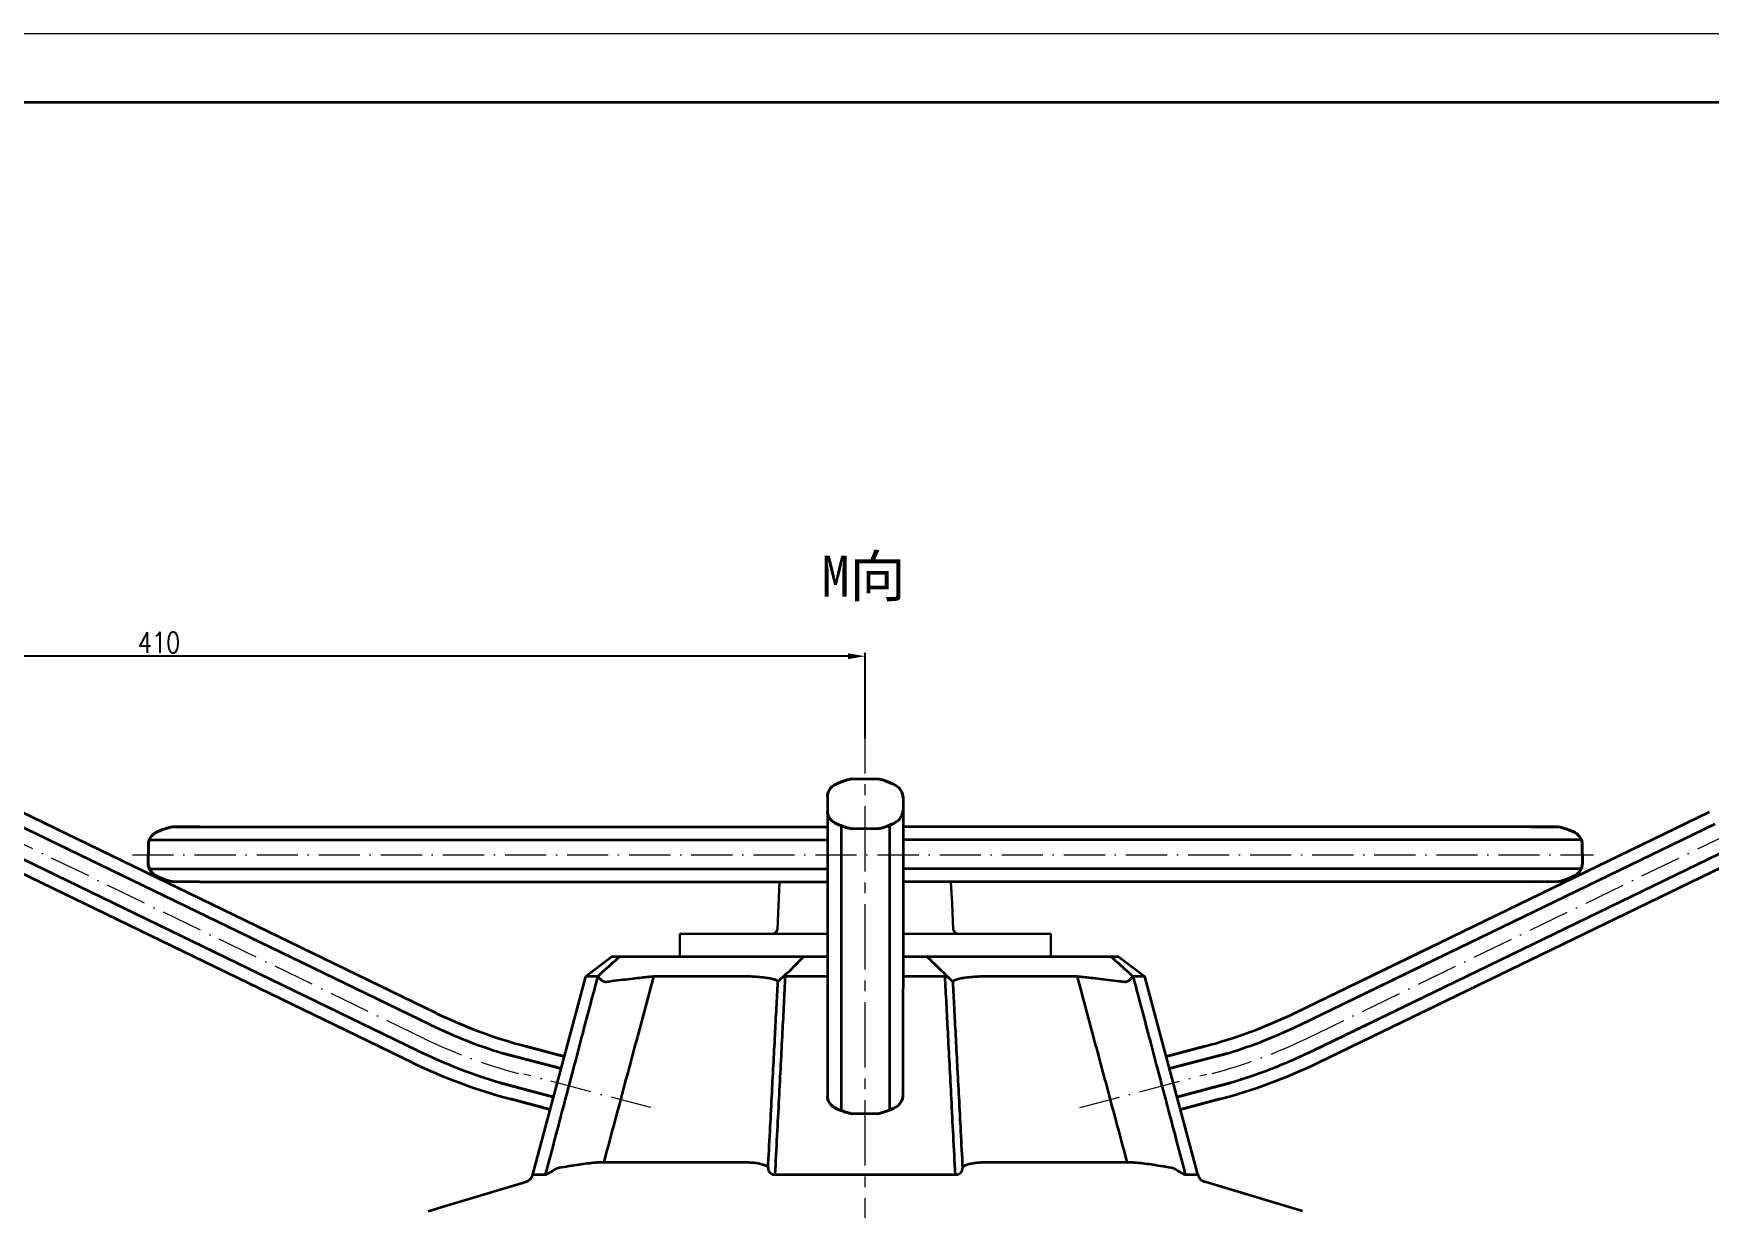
# Model space of a CAD drawing. Extents: x -12012 to 8795, y -497 to 32605.
# Drawn here: x -10494.3 to -10005.8, y 32262.3 to 32604.8 of the extents above; entities that cross this region are included whole.
import ezdxf

# ---------------------------------------------------------------- set-up
doc = ezdxf.new("R2010")
doc.units = 0
doc.header["$MEASUREMENT"] = 0
doc.linetypes.add('ACAD_ISO10W100', pattern=[18, 12, -3, 0, -3])
doc.linetypes.add('CENTER2', pattern=[28.575, 19.05, -3.175, 3.175, -3.175])
doc.layers.get('0').update_dxf_attribs({"linetype": 'CONTINUOUS', "lineweight": 35})
doc.layers.get('DEFPOINTS').update_dxf_attribs({"linetype": 'CONTINUOUS'})
for name, color, linetype, lineweight in [('1-中心线', 7, 'ACAD_ISO10W100', 9), ('1CEN', 4, 'CENTER2', 9), ('CU', 7, 'CONTINUOUS', 30), ('尺寸线', 3, 'CONTINUOUS', 15), ('标注', 3, 'CONTINUOUS', 13), ('粗实线', 7, 'CONTINUOUS', 40), ('细实线', 3, 'CONTINUOUS', 13)]:
    doc.layers.add(name, color=color, linetype=linetype, lineweight=lineweight)
doc.styles.add('01', font='txt.shx')
doc.styles.add('STYLE1', font='txt.shx', dxfattribs={"width": 0.8, "height": 3, "bigfont": 'hzdx.shx'})
doc.dimstyles.new('工程标注', dxfattribs={"dimtxt": 6, "dimasz": 5, "dimexe": 1, "dimexo": 0, "dimgap": 1, "dimtad": 1, "dimdec": 0, "dimdsep": 46, "dimtxsty": 'STYLE1', "dimcen": 1, "dimclrd": 256, "dimclrt": 256, "dimadec": 0, "dimazin": 2, "dimtfac": 1, "dimtdec": 0, "dimtmove": 0, "dimatfit": 3, "dimfxl": 0, "dimtolj": 1, "dimarcsym": 0})

# ---------------------------------------------------------------- blocks, each defined once
blk = doc.blocks.new('*D368')
at = {"layer": 'DEFPOINTS', "color": 0, "ltscale": 10, "transparency": 16777216}
for p in [(-10663.64, 32423.26), (-10251.87, 32399.23), (-10663.64, 32380.02)]:
    blk.add_point(p, dxfattribs=at)
at = {"layer": '尺寸线', "color": 0, "lineweight": -2, "ltscale": 10, "transparency": 16777216}
for p, q in [((-10663.64, 32380.02), (-10663.64, 32424.26)), ((-10251.87, 32399.23), (-10251.87, 32424.26))]:
    blk.add_line(p, q, dxfattribs=at)
at = {"layer": '尺寸线', "lineweight": -2, "ltscale": 10, "transparency": 16777216}
blk.add_line((-10256.87, 32423.26), (-10658.64, 32423.26), dxfattribs=at)
at = {"layer": '尺寸线', "ltscale": 10, "transparency": 16777216}
for points in [[(-10658.64, 32424.1), (-10658.64, 32422.43), (-10663.64, 32423.26)], [(-10256.87, 32424.1), (-10256.87, 32422.43), (-10251.87, 32423.26)]]:
    blk.add_solid(points, dxfattribs=at)
at = {"layer": '尺寸线', "ltscale": 10, "transparency": 16777216, "insert": (-10457.75, 32427.26), "char_height": 3, "attachment_point": 5, "style": 'STYLE1'}
blk.add_mtext('\\A1;{\\H2x;410}', dxfattribs=at)
blk = doc.blocks.new('*D369')
at = {"layer": 'DEFPOINTS', "color": 0, "ltscale": 10, "transparency": 16777216}
for p in [(-10659.61, 32387.47), (-10705.92, 31841.89), (-10351.37, 31841.89)]:
    blk.add_point(p, dxfattribs=at)
at = {"layer": '尺寸线', "color": 0, "lineweight": -2, "ltscale": 10, "transparency": 16777216}
for p, q in [((-10659.61, 32387.47), (-10706.92, 32387.47)), ((-10351.37, 31841.89), (-10706.92, 31841.89))]:
    blk.add_line(p, q, dxfattribs=at)
at = {"layer": '尺寸线', "lineweight": -2, "ltscale": 10, "transparency": 16777216}
blk.add_line((-10705.92, 32382.47), (-10705.92, 31846.89), dxfattribs=at)
at = {"layer": '尺寸线', "ltscale": 10, "transparency": 16777216}
for points in [[(-10706.76, 32382.47), (-10705.09, 32382.47), (-10705.92, 32387.47)], [(-10706.76, 31846.89), (-10705.09, 31846.89), (-10705.92, 31841.89)]]:
    blk.add_solid(points, dxfattribs=at)
at = {"layer": '尺寸线', "ltscale": 10, "transparency": 16777216, "insert": (-10709.92, 32114.68), "char_height": 3, "attachment_point": 5, "rotation": 90, "style": 'STYLE1'}
blk.add_mtext('\\A1;{\\H2x;546}', dxfattribs=at)
blk = doc.blocks.new('*D370')
at = {"layer": 'DEFPOINTS', "color": 0, "ltscale": 10, "transparency": 16777216}
for p in [(-10683.27, 32387.47), (-10671.63, 32387.47), (-10382.37, 32243.57)]:
    blk.add_point(p, dxfattribs=at)
at = {"layer": '尺寸线', "color": 0, "lineweight": -2, "ltscale": 10, "transparency": 16777216}
for p, q in [((-10671.63, 32387.47), (-10684.27, 32387.47)), ((-10382.37, 32243.57), (-10684.27, 32243.57))]:
    blk.add_line(p, q, dxfattribs=at)
at = {"layer": '尺寸线', "lineweight": -2, "ltscale": 10, "transparency": 16777216}
blk.add_line((-10683.27, 32248.57), (-10683.27, 32382.47), dxfattribs=at)
at = {"layer": '尺寸线', "ltscale": 10, "transparency": 16777216}
for points in [[(-10684.1, 32382.47), (-10682.43, 32382.47), (-10683.27, 32387.47)], [(-10684.1, 32248.57), (-10682.43, 32248.57), (-10683.27, 32243.57)]]:
    blk.add_solid(points, dxfattribs=at)
at = {"layer": '尺寸线', "ltscale": 10, "transparency": 16777216, "insert": (-10687.27, 32315.52), "char_height": 3, "attachment_point": 5, "rotation": 90, "style": 'STYLE1'}
blk.add_mtext('\\A1;{\\H2x;144}', dxfattribs=at)

msp = doc.modelspace()

# ---------------------------------------------------------------- linework, layer by layer
for p, q in [((-11987.148, 32584.797), (-9654.148, 32584.797)), ((-10262.919, 32382.268), (-10262.919, 32357.484)), ((-10240.819, 32382.268), (-10240.819, 32357.484)), ((-10376.955, 32319.219), (-10497.951, 32377.859)), ((-10126.781, 32319.219), (-10005.786, 32377.859)), ((-10378.611, 32315.802), (-10499.608, 32374.44)), ((-10445.812, 32373.484), (-10262.919, 32373.484)), ((-10258.919, 32373.843), (-10258.919, 32357.484)), ((-10244.819, 32373.985), (-10244.819, 32357.484)), ((-10057.925, 32373.484), (-10240.817, 32373.484)), ((-10125.125, 32315.802), (-10004.128, 32374.44)), ((-10382.277, 32308.238), (-10504.173, 32367.315)), ((-10460.607, 32369.686), (-10262.919, 32369.686)), ((-10043.129, 32369.686), (-10240.817, 32369.686)), ((-10121.46, 32308.238), (-9999.564, 32367.315)), ((-10383.933, 32304.821), (-10504.929, 32363.461)), ((-10119.803, 32304.821), (-9998.808, 32363.461)), ((-10460.573, 32361.282), (-10262.919, 32361.282)), ((-10445.903, 32357.484), (-10262.919, 32357.484)), ((-10262.919, 32357.484), (-10262.919, 32295.129)), ((-10258.919, 32357.484), (-10258.919, 32290.789)), ((-10244.819, 32357.484), (-10244.819, 32290.931)), ((-10240.819, 32357.484), (-10240.92, 32295.342)), ((-10043.164, 32361.282), (-10240.817, 32361.282)), ((-10057.834, 32357.484), (-10240.817, 32357.484)), ((-10126.783, 32319.219), (-10083.847, 32340.028)), ((-10125.127, 32315.802), (-10082.679, 32336.373)), ((-10121.461, 32308.238), (-10082.553, 32327.095)), ((-10119.805, 32304.821), (-10083.463, 32322.434))]:
    msp.add_line(p, q)
at = {"color": 7, "linetype": 'Continuous'}
for p, q in [((-10325.754, 32335.661), (-10333.315, 32329.859)), ((-10262.919, 32335.661), (-10325.754, 32335.661)), ((-10269.905, 32335.648), (-10269.893, 32335.661)), ((-10177.984, 32335.661), (-10240.854, 32335.661)), ((-10233.845, 32335.661), (-10233.833, 32335.648)), ((-10177.984, 32335.661), (-10170.423, 32329.859)), ((-10348.784, 32272.128), (-10333.315, 32329.859)), ((-10329.921, 32329.859), (-10333.315, 32329.859)), ((-10285.211, 32329.859), (-10313.601, 32329.859)), ((-10277.339, 32328.273), (-10277.356, 32328.273)), ((-10262.919, 32329.859), (-10275.135, 32329.859)), ((-10228.603, 32329.859), (-10240.864, 32329.859)), ((-10226.382, 32328.273), (-10226.399, 32328.273)), ((-10190.137, 32329.859), (-10218.527, 32329.859)), ((-10170.423, 32329.859), (-10173.817, 32329.859)), ((-10154.954, 32272.128), (-10170.423, 32329.859)), ((-10328.116, 32275.787), (-10288.637, 32275.787)), ((-10215.101, 32275.787), (-10175.622, 32275.787)), ((-10374.534, 32262.956), (-10350.826, 32270.028)), ((-10348.784, 32272.128), (-10345.157, 32272.128)), ((-10278.134, 32272.128), (-10225.604, 32272.128)), ((-10158.581, 32272.128), (-10154.954, 32272.128)), ((-10124.41, 32261.526), (-10152.912, 32270.028)), ((-10379.328, 32261.526), (-10374.534, 32262.956))]:
    msp.add_line(p, q, dxfattribs=at)
for centre, radius, start, end in [((-10314.153, 32448.803), 144, 244.14308, 255.21025), ((-10189.585, 32448.803), 144, 284.78975, 295.85692), ((-10189.584, 32448.803), 144, 284.78975, 295.85692), ((-10314.153, 32448.803), 147.797, 244.14308, 252.84106), ((-10189.585, 32448.803), 147.797, 287.15894, 295.85692), ((-10189.584, 32448.803), 147.797, 287.15894, 295.85692), ((-10314.153, 32448.803), 160, 244.14308, 255.21025), ((-10314.153, 32448.803), 156.203, 244.14308, 255.21025), ((-10314.153, 32448.803), 156.203, 244.14308, 255.21025), ((-10189.585, 32448.803), 156.203, 284.78975, 295.85692), ((-10189.585, 32448.803), 156.203, 284.78975, 295.85692), ((-10189.584, 32448.803), 156.203, 284.78975, 295.85692), ((-10189.584, 32448.803), 156.203, 284.78975, 295.85692), ((-10189.585, 32448.803), 160, 284.78975, 295.85692), ((-10189.584, 32448.803), 160, 284.78975, 295.85692)]:
    msp.add_arc(centre, radius, start, end)
for centre, start, end in [((-10351.684, 32272.906), 286.60999, 345), ((-10152.054, 32272.906), 195, 253.39001)]:
    msp.add_arc(centre, 3.003, start, end, dxfattribs=at)
for points, start_tangent, end_tangent in [([(-10329.921, 32329.859), (-10328.357, 32331.304), (-10323.522, 32335.661)], (0.7323042, 0.6809777), (0.7486985, 0.6629107)), ([(-10276.678, 32329.071), (-10275.431, 32330.174), (-10269.906, 32335.648)], (0.7114333, 0.7027536), (0.7054111, 0.7087985)), ([(-10228.262, 32330.217), (-10229.374, 32331.283), (-10231.745, 32333.583), (-10233.833, 32335.649)], (-0.7231002, 0.6907431), (-0.7067902, 0.7074233)), ([(-10180.216, 32335.661), (-10178.58, 32334.205), (-10173.817, 32329.859)], (0.7486995, -0.6629095), (0.7323052, -0.6809766)), ([(-10329.921, 32329.859), (-10331.995, 32322.008), (-10334.255, 32313.448), (-10336.702, 32304.18), (-10339.334, 32294.204), (-10342.152, 32283.52), (-10345.157, 32272.128)], (-0.2554322, -0.966827), (-0.2549693, -0.9669492)), ([(-10327.439, 32328.273), (-10328.377, 32328.5), (-10328.752, 32328.761), (-10329.065, 32329.049), (-10329.334, 32329.332), (-10329.565, 32329.585), (-10329.76, 32329.78), (-10329.921, 32329.859)], (-0.991897, -0.1270446), (-1, -0.0000001)), ([(-10313.601, 32329.859), (-10318.31, 32312.355), (-10323.143, 32294.347), (-10328.116, 32275.787)], (-0.2600308, -0.9656003), (-0.2585866, -0.9659881)), ([(-10313.601, 32329.859), (-10315.004, 32329.73), (-10317.104, 32329.511), (-10319.648, 32329.225), (-10322.58, 32328.878), (-10325.761, 32328.485), (-10327.439, 32328.272)], (-0.9962864, -0.0861011), (-0.9918806, -0.1271722)), ([(-10277.357, 32328.272), (-10277.382, 32328.379), (-10277.448, 32328.485), (-10277.695, 32328.686), (-10278.093, 32328.878), (-10278.635, 32329.059), (-10279.311, 32329.225), (-10281.016, 32329.511), (-10283.133, 32329.73), (-10285.211, 32329.859)], (-0.04043, 0.9991824), (-0.9987975, 0.0490254)), ([(-10280.211, 32274.038), (-10279.649, 32284.689), (-10279.122, 32294.696), (-10278.629, 32304.058), (-10278.171, 32312.774), (-10277.746, 32320.846), (-10277.356, 32328.272)], (0.0526264, 0.9986143), (0.0524681, 0.9986226)), ([(-10278.134, 32272.128), (-10277.538, 32283.565), (-10276.981, 32294.275), (-10276.462, 32304.26), (-10275.981, 32313.519), (-10275.539, 32322.052), (-10275.135, 32329.859)], (0.0520782, 0.998643), (0.0516062, 0.9986675)), ([(-10276.612, 32329.135), (-10276.7, 32329.049), (-10276.963, 32328.761), (-10277.169, 32328.5), (-10277.247, 32328.393), (-10277.305, 32328.312), (-10277.339, 32328.273)], (-0.7250054, -0.6887432), (-0.746419, -0.6654763)), ([(-10275.135, 32329.859), (-10275.599, 32329.78), (-10276.022, 32329.585), (-10276.387, 32329.332), (-10276.612, 32329.135)], (-1, 0), (-0.7250053, -0.6887432)), ([(-10227.123, 32329.133), (-10227.351, 32329.332), (-10227.717, 32329.585), (-10228.139, 32329.78), (-10228.603, 32329.859)], (-0.7249849, 0.6887648), (-1, 0)), ([(-10225.604, 32272.128), (-10226.2, 32283.565), (-10226.757, 32294.275), (-10227.276, 32304.26), (-10227.757, 32313.519), (-10228.199, 32322.052), (-10228.603, 32329.859)], (-0.0520782, 0.998643), (-0.0516062, 0.9986675)), ([(-10227.123, 32329.133), (-10228.262, 32330.217)], (-0.7251533, 0.6885875), (-0.7231002, 0.6907431)), ([(-10226.399, 32328.274), (-10226.433, 32328.312), (-10226.491, 32328.393), (-10226.568, 32328.5), (-10226.774, 32328.761), (-10227.038, 32329.049), (-10227.123, 32329.133)], (-0.7442454, 0.6679063), (-0.7249849, 0.6887648)), ([(-10226.382, 32328.272), (-10225.991, 32320.834), (-10225.566, 32312.755), (-10225.107, 32304.036), (-10224.615, 32294.677), (-10224.088, 32284.677), (-10223.527, 32274.038)], (0.0524686, -0.9986226), (0.0526268, -0.9986143)), ([(-10218.527, 32329.859), (-10220.581, 32329.731), (-10222.731, 32329.51), (-10224.457, 32329.219), (-10225.137, 32329.049), (-10225.679, 32328.865), (-10226.071, 32328.669), (-10226.307, 32328.464), (-10226.36, 32328.368), (-10226.381, 32328.272)], (-0.9987995, -0.0489844), (-0.038058, -0.9992755)), ([(-10190.137, 32329.859), (-10185.428, 32312.355), (-10180.595, 32294.347), (-10175.622, 32275.787)], (0.2600308, -0.9656003), (0.2585866, -0.9659881)), ([(-10176.299, 32328.272), (-10177.806, 32328.464), (-10181.045, 32328.865), (-10184.033, 32329.219), (-10186.622, 32329.51), (-10188.753, 32329.731), (-10190.137, 32329.859)], (-0.9918799, 0.1271778), (-0.9962872, 0.0860915)), ([(-10173.817, 32329.859), (-10173.978, 32329.78), (-10174.173, 32329.585), (-10174.404, 32329.332), (-10174.673, 32329.049), (-10174.985, 32328.761), (-10175.361, 32328.5), (-10176.299, 32328.273)], (-1, 0), (-0.9919112, 0.1269336)), ([(-10173.817, 32329.859), (-10171.743, 32322.008), (-10169.483, 32313.448), (-10167.036, 32304.18), (-10164.404, 32294.204), (-10161.586, 32283.52), (-10158.581, 32272.128)], (0.2554322, -0.966827), (0.2549693, -0.9669492)), ([(-10341.831, 32274.038), (-10338.927, 32274.548), (-10336.002, 32275.017), (-10333.409, 32275.38), (-10331.219, 32275.63), (-10329.446, 32275.765), (-10328.116, 32275.787)], (0.9837854, 0.1793499), (0.9995432, -0.0302217)), ([(-10288.637, 32275.787), (-10286.403, 32275.765), (-10284.4, 32275.627), (-10282.703, 32275.373), (-10281.378, 32275.004), (-10280.522, 32274.531), (-10280.211, 32274.038)], (0.9998956, 0.0144473), (0.1620006, -0.9867907)), ([(-10223.527, 32274.038), (-10223.131, 32274.6), (-10222.215, 32275.057), (-10220.882, 32275.404), (-10219.214, 32275.64), (-10217.262, 32275.767), (-10215.101, 32275.787)], (0.1620386, 0.9867844), (0.9998953, -0.0144723)), ([(-10175.622, 32275.787), (-10174.334, 32275.767), (-10172.622, 32275.64), (-10170.513, 32275.404), (-10168.008, 32275.057), (-10165.119, 32274.6), (-10161.907, 32274.038)], (0.999542, 0.0302613), (0.983784, -0.179357)), ([(-10345.157, 32272.128), (-10344.874, 32272.211), (-10344.391, 32272.439), (-10343.708, 32272.823), (-10342.842, 32273.361), (-10341.831, 32274.038)], (0.997505, 0.0705961), (0.8220988, 0.5693448)), ([(-10280.211, 32274.038), (-10280.1, 32273.361), (-10279.789, 32272.823), (-10279.327, 32272.439), (-10278.762, 32272.211), (-10278.134, 32272.128)], (-0.0037516, -0.999993), (0.9997933, -0.02033)), ([(-10225.604, 32272.128), (-10224.976, 32272.211), (-10224.411, 32272.439), (-10223.949, 32272.823), (-10223.638, 32273.361), (-10223.527, 32274.038)], (0.9997933, 0.0203297), (-0.0037521, 0.999993)), ([(-10161.907, 32274.038), (-10160.896, 32273.361), (-10160.03, 32272.823), (-10159.346, 32272.439), (-10158.864, 32272.211), (-10158.581, 32272.128)], (0.8221005, -0.5693424), (0.997505, -0.0705962))]:
    msp.add_spline(points, degree=3, dxfattribs=dict(at, start_tangent=start_tangent, end_tangent=end_tangent))
at = {"layer": '1-中心线', "color": 1}
for p, q in [((-10380.532, 32311.838), (-10502.428, 32370.914)), ((-10123.204, 32311.838), (-10001.308, 32370.914)), ((-10465.492, 32365.403), (-10039.587, 32365.403)), ((-10123.205, 32311.838), (-10082.131, 32331.744)), ((-10314.394, 32291.658), (-10351.429, 32301.436)), ((-10189.344, 32291.658), (-10152.309, 32301.436))]:
    msp.add_line(p, q, dxfattribs=at)
for centre, start, end in [((-10314.153, 32448.803), 244.14308, 255.21025), ((-10189.585, 32448.803), 284.78975, 295.85692), ((-10189.584, 32448.803), 284.78975, 295.85692)]:
    msp.add_arc(centre, 152.203, start, end, dxfattribs=at)
at = {"layer": '1CEN', "color": 1}
msp.add_line((-10251.868, 31817.589), (-10251.868, 32399.228), dxfattribs=at)
at = {"layer": 'CU'}
for p, q in [((-10277.499, 32343.717), (-10276.838, 32357.484)), ((-10226.587, 32351.039), (-10226.897, 32357.484)), ((-10226.236, 32343.717), (-10226.587, 32351.039)), ((-10305.921, 32342.289), (-10262.919, 32342.289)), ((-10305.921, 32342.289), (-10305.921, 32335.661)), ((-10240.844, 32342.289), (-10197.817, 32342.289)), ((-10197.817, 32342.289), (-10197.817, 32335.661))]:
    msp.add_line(p, q, dxfattribs=at)
for centre, start, end in [((-10278.997, 32343.789), 270, 357.25191), ((-10224.737, 32343.789), 182.74809, 270)]:
    msp.add_arc(centre, 1.5, start, end, dxfattribs=at)
at = {"layer": '粗实线'}
for p, q in [((-10255.869, 32387.508), (-10247.869, 32387.431)), ((-10453.811, 32373.56), (-10445.812, 32373.484)), ((-10255.869, 32372.945), (-10247.869, 32373.021)), ((-10049.925, 32373.56), (-10057.925, 32373.484)), ((-10460.913, 32362.935), (-10460.862, 32368.32)), ((-10042.823, 32362.935), (-10042.875, 32368.32)), ((-10445.965, 32357.484), (-10453.964, 32357.561)), ((-10057.772, 32357.484), (-10049.772, 32357.561)), ((-10255.869, 32289.891), (-10247.869, 32289.967))]:
    msp.add_line(p, q, dxfattribs=at)
at = {"layer": '粗实线', "color": 7, "linetype": 'Continuous'}
for p, q in [((-10339.614, 32306.591), (-10350.912, 32309.574)), ((-10164.124, 32306.591), (-10152.826, 32309.574)), ((-10164.123, 32306.591), (-10152.824, 32309.574)), ((-10340.564, 32303.045), (-10357.766, 32307.587)), ((-10163.174, 32303.045), (-10145.972, 32307.587)), ((-10163.173, 32303.045), (-10145.971, 32307.587)), ((-10342.627, 32294.746), (-10358.325, 32298.899)), ((-10161.111, 32294.746), (-10145.413, 32298.899)), ((-10161.11, 32294.746), (-10145.412, 32298.899)), ((-10343.755, 32291.136), (-10355.337, 32294.194)), ((-10159.983, 32291.136), (-10148.401, 32294.194)), ((-10159.982, 32291.136), (-10148.4, 32294.194))]:
    msp.add_line(p, q, dxfattribs=at)
at = {"layer": '粗实线'}
for centre, radius, start, end in [((-10252.047, 32368.896), 19, 101.60488, 117.26982), ((-10252.047, 32368.896), 19, 61.63354, 77.29848), ((-10258.919, 32382.229), 4, 117.26982, 179.45168), ((-10244.92, 32382.095), 4, 359.45168, 61.63354), ((-10258.919, 32378.224), 4, 180.54832, 242.73018), ((-10244.92, 32378.358), 4, 298.36646, 0.54832), ((-10456.862, 32368.282), 4, 117.26982, 179.45168), ((-10449.989, 32354.949), 19, 101.60488, 117.26982), ((-10252.047, 32391.556), 19, 242.73018, 258.39512), ((-10252.047, 32391.556), 19, 282.70152, 298.36646), ((-10053.747, 32354.949), 19, 62.73018, 78.39512), ((-10046.875, 32368.282), 4, 0.54832, 62.73018), ((-10456.913, 32362.897), 4, 179.45168, 241.63354), ((-10046.823, 32362.897), 4, 298.36646, 0.54832), ((-10449.787, 32376.096), 19, 241.63354, 257.29848), ((-10053.95, 32376.096), 19, 282.70152, 298.36646), ((-10258.919, 32295.169), 4, 180.54832, 242.73018), ((-10244.92, 32295.303), 4, 298.36646, 0.54832), ((-10252.047, 32308.502), 19, 242.73018, 258.39512), ((-10252.047, 32308.502), 19, 282.70152, 298.36646)]:
    msp.add_arc(centre, radius, start, end, dxfattribs=at)
at = {"layer": '细实线', "color": 3}
msp.add_line((-12012.148, 32604.797), (-9634.148, 32604.797), dxfattribs=at)
msp.add_line((-12012.148, 32604.797), (-9634.148, 32604.797), dxfattribs=at)

# ---------------------------------------------------------------- texts
at = {"layer": '标注', "insert": (-10264.631, 32452.606), "char_height": 12, "width": 201.09543, "attachment_point": 1, "style": '01'}
msp.add_mtext('{\\fSimSun|b0|i0|c134|p2;M向}', dxfattribs=at)

# ---------------------------------------------------------------- dimensions: what is measured, and where the dimension line sits
at = {"layer": '尺寸线', "ltscale": 10}
dim = msp.add_linear_dim(base=(-10663.638, 32423.262), p1=(-10251.868, 32399.228), p2=(-10663.638, 32380.019), text='{\\H2x;410}', dimstyle='工程标注', dxfattribs=at)
dim.commit()
dim.dimension.update_dxf_attribs({"geometry": '*D368', "text_midpoint": (-10457.753, 32427.262)})
for base, p1, p2, picture, middle in [((-10705.925, 31841.886), (-10659.61, 32387.47), (-10351.368, 31841.886), '*D369', (-10709.925, 32114.678)), ((-10683.267, 32387.47), (-10382.368, 32243.57), (-10671.631, 32387.47), '*D370', (-10687.267, 32315.52))]:
    dim = msp.add_linear_dim(base=base, p1=p1, p2=p2, angle=90, text='{\\H2x;<>}', dimstyle='工程标注', dxfattribs=at)
    dim.commit()
    dim.dimension.update_dxf_attribs({"geometry": picture, "text_midpoint": middle})

doc.saveas('drawing.dxf')
